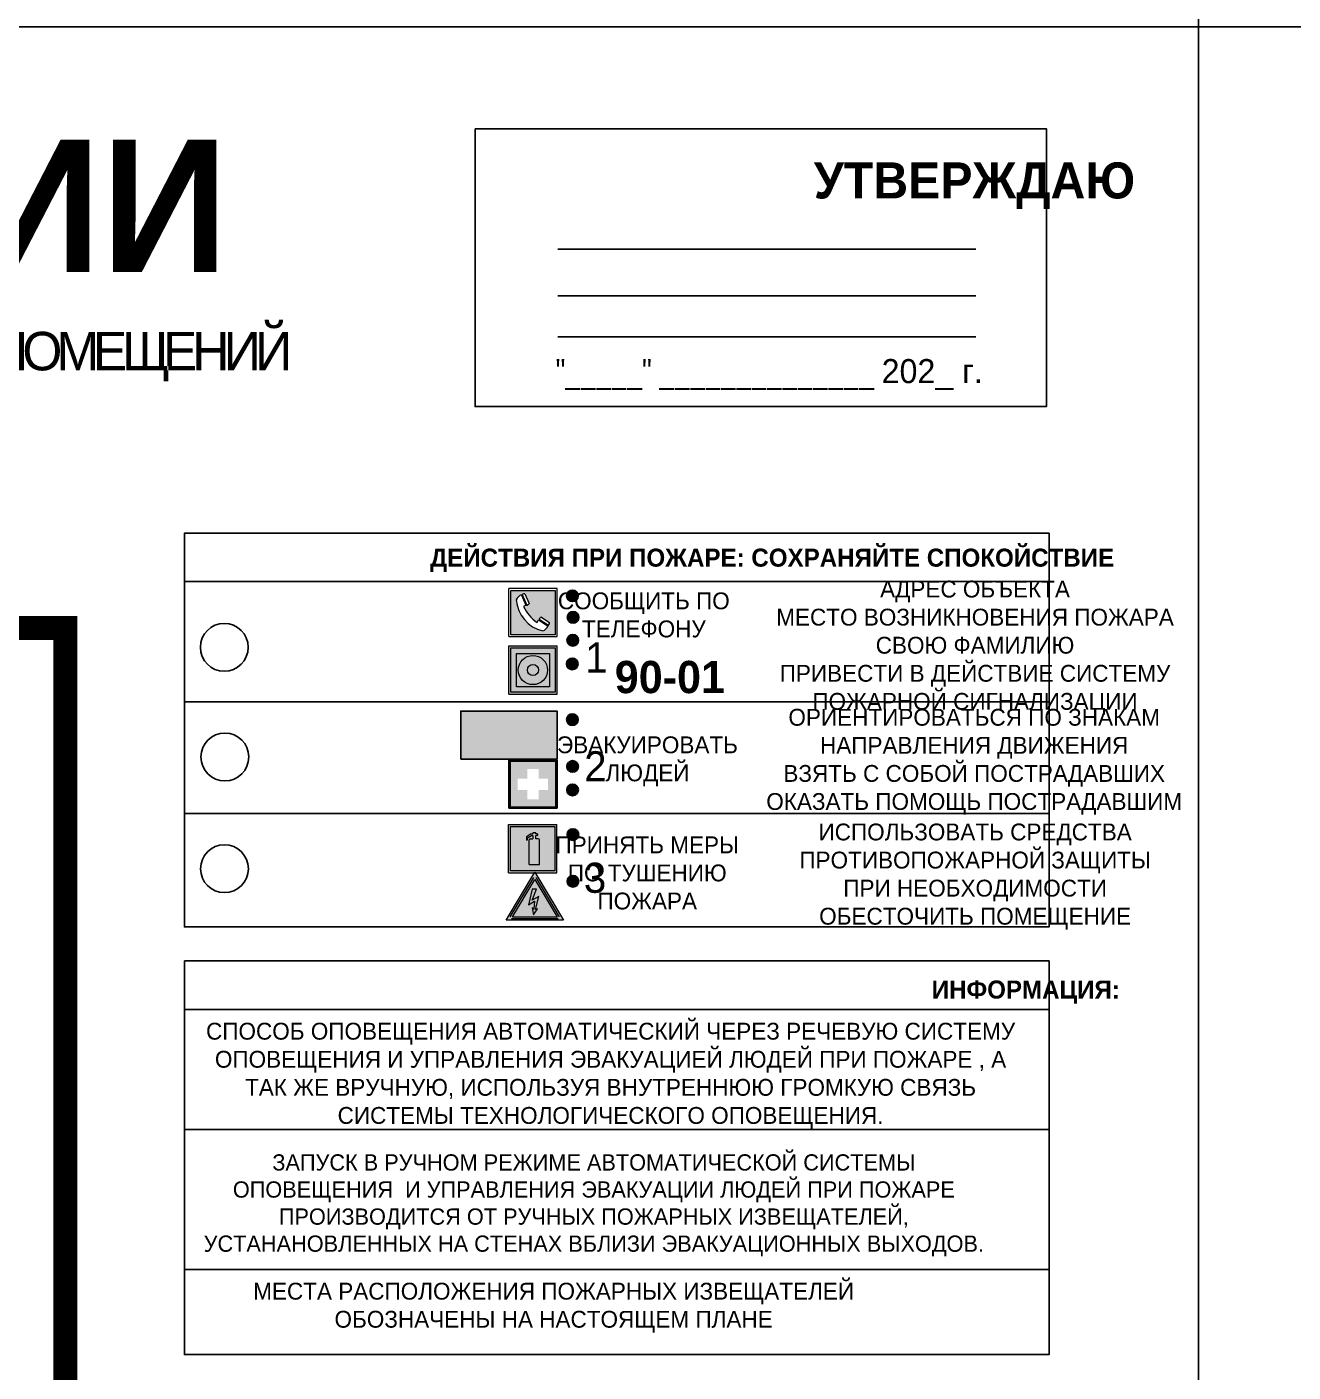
# Model space of a CAD drawing. Header units: millimetres. Extents: x 13810 to 67229, y 12374 to 21950.
# Drawn here: x 43384 to 43594.5, y 13930.5 to 14154.1 of the extents above; entities that cross this region are included whole.
import ezdxf

# ---------------------------------------------------------------- set-up
doc = ezdxf.new("R2010")
doc.units = ezdxf.units.MM
doc.styles.add('обычный', font='arial.ttf')

# ---------------------------------------------------------------- blocks, each defined once
blk = doc.blocks.new('A$C3E6D3DDE')
at = {"lineweight": 5}
h = blk.add_hatch(color=40, dxfattribs=at)
h.paths.add_polyline_path([(24.1, 1.45), (16.46, -11.35), (31.74, -11.35)])
h.paths.add_polyline_path([(24.09, -0.46), (30.03, -10.41), (18.14, -10.41)], flags=16)
h.paths.add_polyline_path([(24.54, -3.08), (23.41, -6.02), (25.13, -5.01), (24.33, -8.5), (24.82, -8.27), (23.79, -9.86), (23.4, -8.04), (23.8, -8.43), (24.04, -6.29), (22.39, -7.25), (23.44, -3.08)], flags=0)
h = blk.add_hatch(color=256, dxfattribs=at)
h.paths.add_polyline_path([(24.37, 0.03, 0.567511), (23.82, 0.03), (17.59, -10.4, 0.582454), (17.86, -10.88), (30.32, -10.88, 0.582149), (30.6, -10.4)])
h.paths.add_polyline_path([(24.09, -0.46), (18.14, -10.41), (30.03, -10.41)], flags=16)
h.paths.add_polyline_path([(24.54, -3.08), (23.41, -6.02), (25.13, -5.01), (24.33, -8.5), (24.82, -8.27), (23.79, -9.86), (23.4, -8.04), (23.8, -8.43), (24.04, -6.29), (22.39, -7.25), (23.44, -3.08)], flags=0)
h = blk.add_hatch(color=40, dxfattribs=at)
h.paths.add_polyline_path([(24.09, -0.46), (18.14, -10.41), (30.03, -10.41)])
h.paths.add_polyline_path([(24.82, -8.27), (23.79, -9.86), (23.4, -8.04), (23.8, -8.43), (24.04, -6.29), (22.39, -7.25), (23.44, -3.08), (24.54, -3.08), (23.41, -6.02), (25.13, -5.01), (24.33, -8.5)], flags=16)
at = {"color": 40, "lineweight": 5}
for p, q in [((16.46, -11.35), (24.1, 1.45)), ((24.1, 1.45), (31.74, -11.35))]:
    blk.add_line(p, q, dxfattribs=at)
at = {"lineweight": 5}
for p, q in [((17.59, -10.4), (23.82, 0.03)), ((24.37, 0.03), (30.6, -10.4)), ((18.14, -10.41), (24.09, -0.46)), ((23.44, -3.08), (22.39, -7.25)), ((23.41, -6.02), (24.54, -3.08)), ((24.54, -3.08), (23.44, -3.08)), ((24.09, -0.46), (30.03, -10.41)), ((22.39, -7.25), (24.04, -6.29)), ((25.13, -5.01), (23.41, -6.02)), ((24.04, -6.29), (23.8, -8.43)), ((24.33, -8.5), (25.13, -5.01)), ((18.14, -10.41), (30.03, -10.41)), ((23.8, -8.43), (23.4, -8.04)), ((23.4, -8.04), (23.79, -9.86)), ((23.79, -9.86), (24.82, -8.27)), ((24.82, -8.27), (24.33, -8.5)), ((17.86, -10.88), (30.32, -10.88))]:
    blk.add_line(p, q, dxfattribs=at)
at = {"color": 50, "lineweight": 5}
blk.add_line((31.74, -11.35), (16.46, -11.35), dxfattribs=at)
blk = doc.blocks.new('A$C456E1F9C')
at = {"lineweight": 5}
h = blk.add_hatch(color=242, dxfattribs=at)
h.paths.add_polyline_path([(0.51, -1.47), (0.51, -13.26), (12.29, -13.26), (12.29, -1.47)])
h.paths.add_polyline_path([(5.42, -4.95, -0.254479), (4.78, -5.4), (3.52, -2.53, -0.209735), (4.23, -2.4)], flags=16)
h.paths.add_polyline_path([(8.53, -8.6), (10.87, -10.17), (10.54, -10.76), (8.03, -9.13, -0.192251)], flags=16)
h.paths.add_polyline_path([(4.61, -5.49, 0.005518), (3.87, -5.72, 0.128647), (7.49, -10.01, 0.00809), (7.83, -9.33), (10.47, -10.97, -0.16736), (8.99, -12.25, -0.327862), (1.95, -3.95, -0.166952), (3.36, -2.62)], flags=16)
at = {"color": 242, "lineweight": 5}
for p, q in [((0, -13.77), (0, -0.97)), ((12.8, -0.97), (0, -0.97)), ((4.61, -5.49), (3.36, -2.62)), ((3.52, -2.53), (4.78, -5.4)), ((4.23, -2.4), (5.42, -4.95)), ((12.8, -13.77), (12.8, -0.97)), ((7.83, -9.33), (10.47, -10.97)), ((8.03, -9.13), (10.54, -10.76)), ((10.81, -10.12), (8.53, -8.6)), ((10.54, -10.76), (10.8, -10.3)), ((10.8, -10.3), (10.81, -10.12)), ((0, -13.77), (12.8, -13.77))]:
    blk.add_line(p, q, dxfattribs=at)
blk.add_lwpolyline([(0.51, -1.47), (12.29, -1.47), (12.29, -13.26), (0.51, -13.26)], close=True, dxfattribs=at)
for centre, radius, start, end in [((4.59, -5.34), 2.99, 114.2845, 152.1974), ((4.02, -3.27), 0.891, 76.3284, 123.7092), ((11.12, -3.31), 9.19, 183.9915, 256.6009), ((14.98, -39.1), 35.17, 107.1487, 108.4135), ((13.86, -0.94), 11.08, 205.5536, 234.8762), ((4.68, -4.59), 0.824, 276.9621, 334.0723), ((-13.31, 0.8), 23.44, 332.5487, 334.4027), ((8.94, -9.5), 0.989, 114.4092, 157.9388), ((7.87, -9.46), 3, 291.9291, 329.9329)]:
    blk.add_arc(centre, radius, start, end, dxfattribs=at)
blk = doc.blocks.new('A$C54414219')
at = {"true_color": 0xffffff}
h = blk.add_hatch(color=7, dxfattribs=at)
h.paths.add_polyline_path([(2.39, -9.45), (2.39, -18.3), (11.23, -18.3), (11.23, -9.45)], flags=0)
h.paths.add_polyline_path([(10.71, -13.87, -1), (2.92, -13.87, -1)], flags=0)
h.paths.add_polyline_path([(8.3, -13.87, -1), (5.33, -13.87, -1)], flags=0)
h.paths.add_polyline_path([(0.41, -7.47), (0.41, -20.27), (13.21, -20.27), (13.21, -7.47)])
h.paths.add_polyline_path([(0.92, -19.77), (12.71, -19.77), (12.71, -7.98), (0.92, -7.98)], flags=16)
h.paths.add_polyline_path([(11.23, -9.45), (11.23, -18.3), (2.39, -18.3), (2.39, -9.45)], flags=0)
at = {"lineweight": 5}
h = blk.add_hatch(color=242, dxfattribs=at)
h.paths.add_polyline_path([(12.71, -7.98), (0.92, -7.98), (0.92, -19.77), (12.71, -19.77)])
h.paths.add_polyline_path([(11.23, -18.3), (2.39, -18.3), (2.39, -9.45), (11.23, -9.45)], flags=16)
h.paths.add_polyline_path([(10.71, -13.87, -1), (2.92, -13.87, -1)], flags=0)
h.paths.add_polyline_path([(8.3, -13.87, -1), (5.33, -13.87, -1)], flags=0)
at = {"true_color": 0xffffff}
h = blk.add_hatch(color=7, dxfattribs=at)
h.paths.add_polyline_path([(2.39, -9.45), (2.39, -18.3), (11.23, -18.3), (11.23, -9.45)])
h.paths.add_polyline_path([(10.71, -13.87, -1), (2.92, -13.87, -1)], flags=16)
h.paths.add_polyline_path([(8.3, -13.87, -1), (5.33, -13.87, -1)], flags=0)
at = {"lineweight": 5}
h = blk.add_hatch(color=242, dxfattribs=at)
h.paths.add_polyline_path([(2.92, -13.87, 1), (10.71, -13.87, 1)])
h.paths.add_polyline_path([(8.3, -13.87, -1), (5.33, -13.87, -1)], flags=16)
at = {"color": 242, "lineweight": 5}
for p, q in [((0.41, -20.27), (0.41, -7.47)), ((0.41, -7.47), (13.21, -7.47)), ((0.41, -7.47), (13.21, -7.47)), ((13.21, -20.27), (13.21, -7.47)), ((0.41, -20.27), (13.21, -20.27))]:
    blk.add_line(p, q, dxfattribs=at)
for points in [[(0.92, -7.98), (12.71, -7.98), (12.71, -19.77), (0.92, -19.77)], [(2.39, -9.45), (11.23, -9.45), (11.23, -18.3), (2.39, -18.3)]]:
    blk.add_lwpolyline(points, close=True, dxfattribs=at)
for radius in [3.89, 1.49]:
    blk.add_circle((6.81, -13.87), radius, dxfattribs=at)
blk = doc.blocks.new('A$C32E8229D')
at = {"true_color": 0xffffff}
blk.add_hatch(color=7, dxfattribs=at).paths.add_polyline_path([(0, 0), (0, -8), (16, -8), (16, 0)])
h = blk.add_hatch(color=126)
h.paths.add_polyline_path([(0.2, -0.2), (15.8, -0.2), (15.8, -7.8), (0.2, -7.8)])
h.paths.add_polyline_path([(13.49, -2.05), (12.08, -2.05), (11.37, -2.63, 0.162397), (11.29, -2.84), (11.29, -3.63), (10.35, -3.63), (10.35, -4.05), (11.68, -4.05), (11.68, -3.48), (12.26, -4.28), (11.29, -5.1), (11.29, -6.78), (11.85, -6.78), (11.85, -5.44), (12.8, -4.64), (12.8, -5.94), (14.46, -5.94), (14.46, -5.39), (13.45, -5.39), (13.45, -3.97), (12.46, -2.59), (13.15, -2.59), (13.69, -3.34), (14.18, -3)], flags=16)
h.paths.add_polyline_path([(10.74, -1.82, 1), (11.8, -1.82, 1)], flags=16)
h.paths.add_polyline_path([(9.39, -3.59), (5.99, -3.59), (6.56, -3.03), (5.91, -3.03), (5.1, -3.83), (5.91, -4.64), (6.56, -4.64), (5.99, -4.09), (9.39, -4.09)], flags=16)
h.paths.add_polyline_path([(4.29, -1.08), (1.72, -1.08), (1.72, -6.6), (4.29, -6.6)], flags=16)
at = {"color": 126}
blk.add_lwpolyline([(16, -8), (0, -8), (0, 0), (16, 0)], close=True, dxfattribs=at)
blk = doc.blocks.new('A$C18900ED3')
h = blk.add_hatch(color=126)
h.paths.add_polyline_path([(-0.18, -0.18), (-7.02, -0.18), (-7.02, -7.02), (-0.18, -7.02)])
h.paths.add_polyline_path([(-5.89, -4.46), (-5.89, -2.77), (-4.46, -2.77), (-4.46, -1.31), (-2.77, -1.31), (-2.77, -2.77), (-1.33, -2.77), (-1.33, -4.46), (-2.77, -4.46), (-2.77, -5.89), (-4.46, -5.89), (-4.46, -4.46)], flags=16)
at = {"color": 126}
for p, q in [((-7.2, 0), (-7.2, -7.2)), ((0, 0), (-7.2, 0)), ((0, -7.2), (0, 0)), ((-7.02, -7.02), (-7.02, -0.18)), ((-7.02, -0.18), (-0.18, -0.18)), ((-0.18, -0.18), (-0.18, -7.02)), ((-7.2, -7.2), (0, -7.2)), ((-0.18, -7.02), (-7.02, -7.02))]:
    blk.add_line(p, q, dxfattribs=at)
blk = doc.blocks.new('A$C3AD82952')
at = {"true_color": 0xf5f5ff}
h = blk.add_hatch(color=7, dxfattribs=at)
h.dxf.hatch_style = 1
h.paths.add_polyline_path([(8.21, 8.73, 0.414214), (7.89, 9.05), (7.22, 9.05), (7.22, 9.92), (7.59, 9.92, 1), (7.57, 10.36), (7.22, 10.36), (7.22, 10.6), (6.43, 10.6), (6.43, 10.36), (6.01, 10.36), (4.74, 9.59), (4.74, 8.69), (4.98, 8.73), (4.98, 9.26), (6.12, 9.91), (6.43, 9.91), (6.43, 9.05), (5.76, 9.05, 0.414214), (5.44, 8.73), (5.44, 2.2), (8.21, 2.2)], flags=0)
h.paths.add_polyline_path([(12.8, 12.8), (0, 12.8), (0, 0), (12.8, 0)])
h.paths.add_polyline_path([(0.51, 12.29), (12.29, 12.29), (12.29, 0.51), (0.51, 0.51)], flags=16)
h.paths.add_polyline_path([(4.74, 9.59), (6.01, 10.36), (6.43, 10.36), (6.43, 10.6), (7.22, 10.6), (7.22, 10.36), (7.59, 10.36, -0.94586), (7.59, 9.92), (7.22, 9.92), (7.22, 9.05), (7.89, 9.05, -0.414214), (8.21, 8.73), (8.21, 2.2), (5.44, 2.2), (5.44, 8.73, -0.414214), (5.76, 9.05), (6.43, 9.05), (6.43, 9.91), (6.12, 9.91), (4.98, 9.26), (4.98, 8.73), (4.74, 8.69)], flags=0)
h = blk.add_hatch(color=242)
h.dxf.hatch_style = 1
h.paths.add_polyline_path([(12.29, 12.29), (0.51, 12.29), (0.51, 0.51), (12.29, 0.51)])
h.paths.add_polyline_path([(4.74, 8.69), (4.74, 9.59), (6.01, 10.36), (6.43, 10.36), (6.43, 10.6), (7.22, 10.6), (7.22, 10.36), (7.59, 10.36, -0.94586), (7.59, 9.92), (7.22, 9.92), (7.22, 9.05), (7.89, 9.05, -0.414214), (8.21, 8.73), (8.21, 2.2), (5.44, 2.2), (5.44, 8.73, -0.414214), (5.76, 9.05), (6.43, 9.05), (6.43, 9.91), (6.12, 9.91), (4.98, 9.26), (4.98, 8.73)], flags=16)
h = blk.add_hatch(color=7, dxfattribs=at)
h.dxf.hatch_style = 1
h.paths.add_polyline_path([(8.21, 8.73, 0.414214), (7.89, 9.05), (7.22, 9.05), (7.22, 9.92), (7.59, 9.92, 1), (7.57, 10.36), (7.22, 10.36), (7.22, 10.6), (6.43, 10.6), (6.43, 10.36), (6.01, 10.36), (4.74, 9.59), (4.74, 8.69), (4.98, 8.73), (4.98, 9.26), (6.12, 9.91), (6.43, 9.91), (6.43, 9.05), (5.76, 9.05, 0.414214), (5.44, 8.73), (5.44, 2.2), (8.21, 2.2)])
at = {"color": 242, "lineweight": 5}
for p, q in [((0, 0), (0, 12.8)), ((0, 12.8), (12.8, 12.8)), ((12.8, 0), (12.8, 12.8)), ((6.01, 10.36), (4.74, 9.59)), ((4.74, 9.59), (4.74, 8.69)), ((4.74, 8.69), (4.98, 8.73)), ((4.98, 9.26), (6.12, 9.91)), ((4.98, 8.73), (4.98, 9.26)), ((5.44, 2.2), (5.44, 8.73)), ((5.76, 9.05), (6.43, 9.05)), ((6.01, 10.36), (6.43, 10.36)), ((6.12, 9.91), (6.43, 9.91)), ((7.22, 10.6), (6.43, 10.6)), ((6.43, 10.6), (6.43, 10.36)), ((6.43, 9.91), (6.43, 9.05)), ((7.22, 10.36), (7.22, 10.6)), ((7.59, 10.36), (7.22, 10.36)), ((7.22, 9.05), (7.22, 9.92)), ((7.59, 9.92), (7.22, 9.92)), ((7.89, 9.05), (7.22, 9.05)), ((8.21, 2.2), (8.21, 8.73)), ((0, 0), (12.8, 0)), ((5.44, 2.2), (8.21, 2.2))]:
    blk.add_line(p, q, dxfattribs=at)
blk.add_lwpolyline([(0.51, 12.29), (12.29, 12.29), (12.29, 0.51), (0.51, 0.51)], close=True, dxfattribs=at)
for centre, radius, start, end in [((5.76, 8.73), 0.32, 90, 180), ((7.58, 10.14), 0.223, 273.1875, 86.8125), ((7.89, 8.73), 0.32, 0, 90)]:
    blk.add_arc(centre, radius, start, end, dxfattribs=at)

msp = doc.modelspace()

# ---------------------------------------------------------------- hatches: boundary and pattern name
at = {"lineweight": 0}
h = msp.add_hatch(color=256, dxfattribs=at)
h.dxf.hatch_style = 1
h.paths.add_polyline_path([(43473.7, 14059.54, 1), (43475.63, 14059.54, 1)])
h = msp.add_hatch(color=256, dxfattribs=at)
h.dxf.hatch_style = 1
h.paths.add_polyline_path([(43473.8, 14055.96, 1), (43475.74, 14055.96, 1)])
h = msp.add_hatch(color=256, dxfattribs=at)
h.dxf.hatch_style = 1
h.paths.add_polyline_path([(43473.77, 14052.15, 1), (43475.7, 14052.15, 1)])
h = msp.add_hatch(color=256, dxfattribs=at)
h.dxf.hatch_style = 1
h.paths.add_polyline_path([(43473.68, 14048.22, 1), (43475.62, 14048.22, 1)])
h = msp.add_hatch(color=256, dxfattribs=at)
h.dxf.hatch_style = 1
h.paths.add_polyline_path([(43473.7, 14038.95, 1), (43475.63, 14038.95, 1)])
h = msp.add_hatch(color=256, dxfattribs=at)
h.dxf.hatch_style = 1
h.paths.add_polyline_path([(43473.74, 14031.17, 1), (43475.67, 14031.17, 1)])
h = msp.add_hatch(color=256, dxfattribs=at)
h.dxf.hatch_style = 1
h.paths.add_polyline_path([(43473.73, 14027.27, 1), (43475.66, 14027.27, 1)])
h = msp.add_hatch(color=256, dxfattribs=at)
h.dxf.hatch_style = 1
h.paths.add_polyline_path([(43473.79, 14019.85, 1), (43475.72, 14019.85, 1)])
h = msp.add_hatch(color=256, dxfattribs=at)
h.dxf.hatch_style = 1
h.paths.add_polyline_path([(43473.79, 14012.08, 1), (43475.72, 14012.08, 1)])

# ---------------------------------------------------------------- linework, layer by layer
at = {"color": 126, "lineweight": 0, "true_color": 0x008754}
for points in [[(42978.76, 14549.12), (43578.76, 14549.12), (43578.76, 14154.12), (42978.76, 14154.12)], [(43578.76, 14549.12), (44178.76, 14549.12), (44178.76, 14154.12), (43578.76, 14154.12)], [(42978.76, 14154.12), (43578.76, 14154.12), (43578.76, 13759.12), (42978.76, 13759.12)], [(42978.76, 14154.12), (43578.76, 14154.12), (43578.76, 13759.12), (42978.76, 13759.12)], [(42978.76, 14154.12), (43578.76, 14154.12), (43578.76, 13759.12), (42978.76, 13759.12)], [(42978.76, 14154.12), (43578.76, 14154.12), (43578.76, 13759.12), (42978.76, 13759.12)], [(43578.76, 14154.12), (44178.76, 14154.12), (44178.76, 13759.12), (43578.76, 13759.12)], [(43578.76, 14154.12), (44178.76, 14154.12), (44178.76, 13759.12), (43578.76, 13759.12)], [(43578.76, 14154.12), (44178.76, 14154.12), (44178.76, 13759.12), (43578.76, 13759.12)], [(43578.76, 14154.12), (44178.76, 14154.12), (44178.76, 13759.12), (43578.76, 13759.12)]]:
    msp.add_lwpolyline(points, close=True, dxfattribs=at)
for points in [[(43458.48, 14137.2), (43553.48, 14137.2), (43553.48, 14090.99), (43458.48, 14090.99)], [(43410.16, 14061.9), (43553.92, 14061.9), (43553.92, 14069.95), (43410.16, 14069.95)], [(43410.16, 14061.9), (43553.92, 14061.9), (43553.92, 14004.5), (43410.16, 14004.5)]]:
    msp.add_lwpolyline(points, close=True)
for points in [[(43472.23, 14117.15), (43541.76, 14117.15)], [(43472.23, 14109.39), (43541.76, 14109.39)], [(43472.23, 14102.6), (43541.76, 14102.6)], [(43468.57, 14041.9), (43410.16, 14041.9), (43553.92, 14041.9)], [(43468.57, 14023.33), (43410.16, 14023.33), (43553.92, 14023.33)]]:
    msp.add_lwpolyline(points)
at = {"lineweight": 100, "const_width": 4}
msp.add_lwpolyline([(43390.37, 13818.13), (43390.37, 14054.2), (43013.47, 14054.2), (43013.47, 13818.13)], dxfattribs=at)
at = {"color": 0}
msp.add_lwpolyline([(43410.16, 13998.84), (43553.92, 13998.84), (43553.92, 13933.39), (43410.16, 13933.39)], close=True, dxfattribs=at)
for points in [[(43410.16, 13990.79), (43553.92, 13990.79)], [(43410.16, 13970.79), (43553.92, 13970.79)], [(43410.16, 13947.54), (43553.92, 13947.54)]]:
    msp.add_lwpolyline(points, dxfattribs=at)
for centre, radius in [((43474.67, 14059.54), 0.966), ((43474.77, 14055.96), 0.966), ((43416.78, 14050.98), 3.98), ((43474.73, 14052.15), 0.966), ((43474.65, 14048.22), 0.966), ((43474.66, 14038.95), 0.966), ((43416.88, 14032.75), 3.98), ((43474.7, 14031.17), 0.966), ((43474.69, 14027.27), 0.966), ((43474.75, 14019.85), 0.966), ((43416.81, 14014.17), 3.98), ((43474.76, 14012.08), 0.966)]:
    msp.add_circle(centre, radius)

# ---------------------------------------------------------------- block references
for name, p, xscale, yscale, zscale in [('A$C456E1F9C', (43464.11, 14061.36), 0.625, 0.625, 0.625), ('A$C54414219', (43463.85, 14055.87), 0.625, 0.625, 0.625), ('A$C18900ED3', (43472.11, 14032.23), 1.111111111007631, 1.111111111007631, 1.111111111007631), ('A$C3AD82952', (43464.06, 14013.5), 0.625, 0.625, 0.625), ('A$C3E6D3DDE', (43453.35, 14012.69), 0.625, 0.625, 0.625)]:
    msp.add_blockref(name, p, dxfattribs=dict(xscale=xscale, yscale=yscale, zscale=zscale))
at = {"xscale": -1}
msp.add_blockref('A$C32E8229D', (43472.11, 14040.38), dxfattribs=at)

# ---------------------------------------------------------------- texts
at = {"lineweight": 0, "style": 'обычный'}
for s, insert, char_height, width, attachment_point in [('{\\fProxima Nova Rg|b1|i0|c204|p2;ПЛАН ЭВАКУАЦИИ}', (43140.3, 14135.39), 22, 493.8901, 1), ('\\pi-18,l18,t18;{\\fProxima Nova Rg|b1|i0|c204|p2;УТВЕРЖДАЮ\\H1.1997x; }', (43541.52, 14127.73), 6, 126.6484, 5), ('{\\fArial Narrow|b0|i0|c204|p34;"_____" ______________ \\fProxima Nova Rg|b0|i0|c204|p2;202_ г. }', (43507.39, 14096.32), 4, 78.6503, 5), ('{\\fProxima Nova Rg|b1|i0|c204|p2;ДЕЙСТВИЯ ПРИ ПОЖАРЕ: СОХРАНЯЙТЕ СПОКОЙСТВИЕ\\H1.6644x; }', (43507.87, 14065.45), 3, 175.1736, 5), ('{\\fProxima Nova Rg|b0|i0|c204|p2;СООБЩИТЬ ПО \\PТЕЛЕФОНУ}', (43486.54, 14056.35), 2.8, 126.6484, 5), ('\\pi-8.4,l8.4,t8.4;{\\fProxima Nova Rg|b0|i0|c204|p2;АДРЕС ОБЪЕКТА\\PМЕСТО ВОЗНИКНОВЕНИЯ ПОЖАРА \\PСВОЮ ФАМИЛИЮ\\PПРИВЕСТИ В ДЕЙСТВИЕ СИСТЕМУ \\PПОЖАРНОЙ СИГНАЛИЗАЦИИ}', (43541.61, 14050.92), 2.8, 126.6484, 5), ('{\\fProxima Nova Rg|b0|i0|c204|p2;1\\H1.1667x; }', (43478.64, 14049.29), 5, 126.6484, 5), ('{\\fProxima Nova Rg|b1|i0|c204|p2;\\H1.0714x;90-01\\fProxima Nova Rg|b0|i0|c204|p2;\\H0.93331x; \\H1.3449x; }', (43490.87, 14046), 5, 126.6484, 5), ('\\pi-8.4,l8.4,t8.4;{\\fProxima Nova Rg|b0|i0|c204|p2;ОРИЕНТИРОВАТЬСЯ ПО ЗНАКАМ \\PНАПРАВЛЕНИЯ ДВИЖЕНИЯ\\PВЗЯТЬ С СОБОЙ ПОСТРАДАВШИХ\\PОКАЗАТЬ ПОМОЩЬ ПОСТРАДАВШИМ}', (43541.47, 14031.94), 2.8, 126.6484, 5), ('{\\fProxima Nova Rg|b0|i0|c204|p2;ЭВАКУИРОВАТЬ \\PЛЮДЕЙ}', (43487.15, 14032.03), 2.8, 126.6484, 5), ('{\\fProxima Nova Rg|b0|i0|c204|p2;2\\H1.1967x; }', (43478.49, 14031.2), 5, 126.6484, 5), ('\\pi-8.4,l8.4,t8.4;{\\fProxima Nova Rg|b0|i0|c204|p2;ИСПОЛЬЗОВАТЬ СРЕДСТВА \\PПРОТИВОПОЖАРНОЙ ЗАЩИТЫ \\PПРИ НЕОБХОДИМОСТИ \\PОБЕСТОЧИТЬ ПОМЕЩЕНИЕ}', (43541.63, 14012.87), 2.8, 126.6484, 5), ('{\\fProxima Nova Rg|b0|i0|c204|p2;ПРИНЯТЬ МЕРЫ \\PПО ТУШЕНИЮ \\PПОЖАРА}', (43487.11, 14013.45), 2.8, 126.6484, 5), ('{\\fProxima Nova Rg|b0|i0|c204|p2;3\\H1.1967x; }', (43478.43, 14012.63), 5, 126.6484, 5), ('{\\fProxima Nova Rg|b1|i0|c204|p2;ИНФОРМАЦИЯ:\\H1.1997x; }', (43550.06, 13993.65), 3, 175.1736, 5), ('{\\fProxima Nova Rg|b0|i0|c204|p2;СПОСОБ ОПОВЕЩЕНИЯ АВТОМАТИЧЕСКИЙ ЧЕРЕЗ РЕЧЕВУЮ СИСТЕМУ ОПОВЕЩЕНИЯ И УПРАВЛЕНИЯ ЭВАКУАЦИЕЙ ЛЮДЕЙ ПРИ ПОЖАРЕ , А ТАК ЖЕ ВРУЧНУЮ, ИСПОЛЬЗУЯ ВНУТРЕННЮЮ ГРОМКУЮ СВЯЗЬ СИСТЕМЫ ТЕХНОЛОГИЧЕСКОГО ОПОВЕЩЕНИЯ.}', (43481.01, 13979.75), 2.8, 137.0334, 5), ('{\\fProxima Nova Rg|b0|i0|c204|p2;\\P\\pt8.1;ЗАПУСК В РУЧНОМ РЕЖИМЕ АВТОМАТИЧЕСКОЙ СИСТЕМЫ ОПОВЕЩЕНИЯ  И УПРАВЛЕНИЯ ЭВАКУАЦИИ ЛЮДЕЙ ПРИ ПОЖАРЕ ПРОИЗВОДИТСЯ ОТ РУЧНЫХ ПОЖАРНЫХ ИЗВЕЩАТЕЛЕЙ, УСТАНАНОВЛЕННЫХ НА СТЕНАХ ВБЛИЗИ ЭВАКУАЦИОННЫХ ВЫХОДОВ. }', (43478.23, 13960.45), 2.7, 131.4512, 5), ('\\pt8.4;{\\fProxima Nova Rg|b0|i0|c204|p2;\\PМЕСТА РАСПОЛОЖЕНИЯ ПОЖАРНЫХ ИЗВЕЩАТЕЛЕЙ ОБОЗНАЧЕНЫ НА НАСТОЯЩЕМ ПЛАНЕ}', (43471.54, 13943.53), 2.8, 118.5618, 5)]:
    msp.add_mtext(s, dxfattribs=dict(at, insert=insert, char_height=char_height, width=width, attachment_point=attachment_point))
at = {"color": 0, "lineweight": 0, "insert": (43289.69, 14103.6), "char_height": 8, "width": 449.2158, "attachment_point": 5, "style": 'обычный'}
msp.add_mtext('{\\fArial Black|b1|i0|c204|p34;\\H2x;\\T0.85;  \\fArial Narrow|b0|i0|c204|p34;\\H0.8x;\\W0.9;\\P\\fProxima Nova Rg|b0|i0|c204|p2;\\H0.5x;\\W1;\\C256;ПРИ ПОЖАРЕ  ИЛИ ДРУГИХ ЧРЕЗВЫЧАЙНЫХ СИТУАЦИЯХ  ИЗ ПОМЕЩЕНИЙ \\fProxima Nova Rg|b1|i0|c204|p2;\\H1.25x;\\PЦЭН: ОГП, АПЛРН  отм. -3,5}', dxfattribs=at)

doc.saveas('drawing.dxf')
